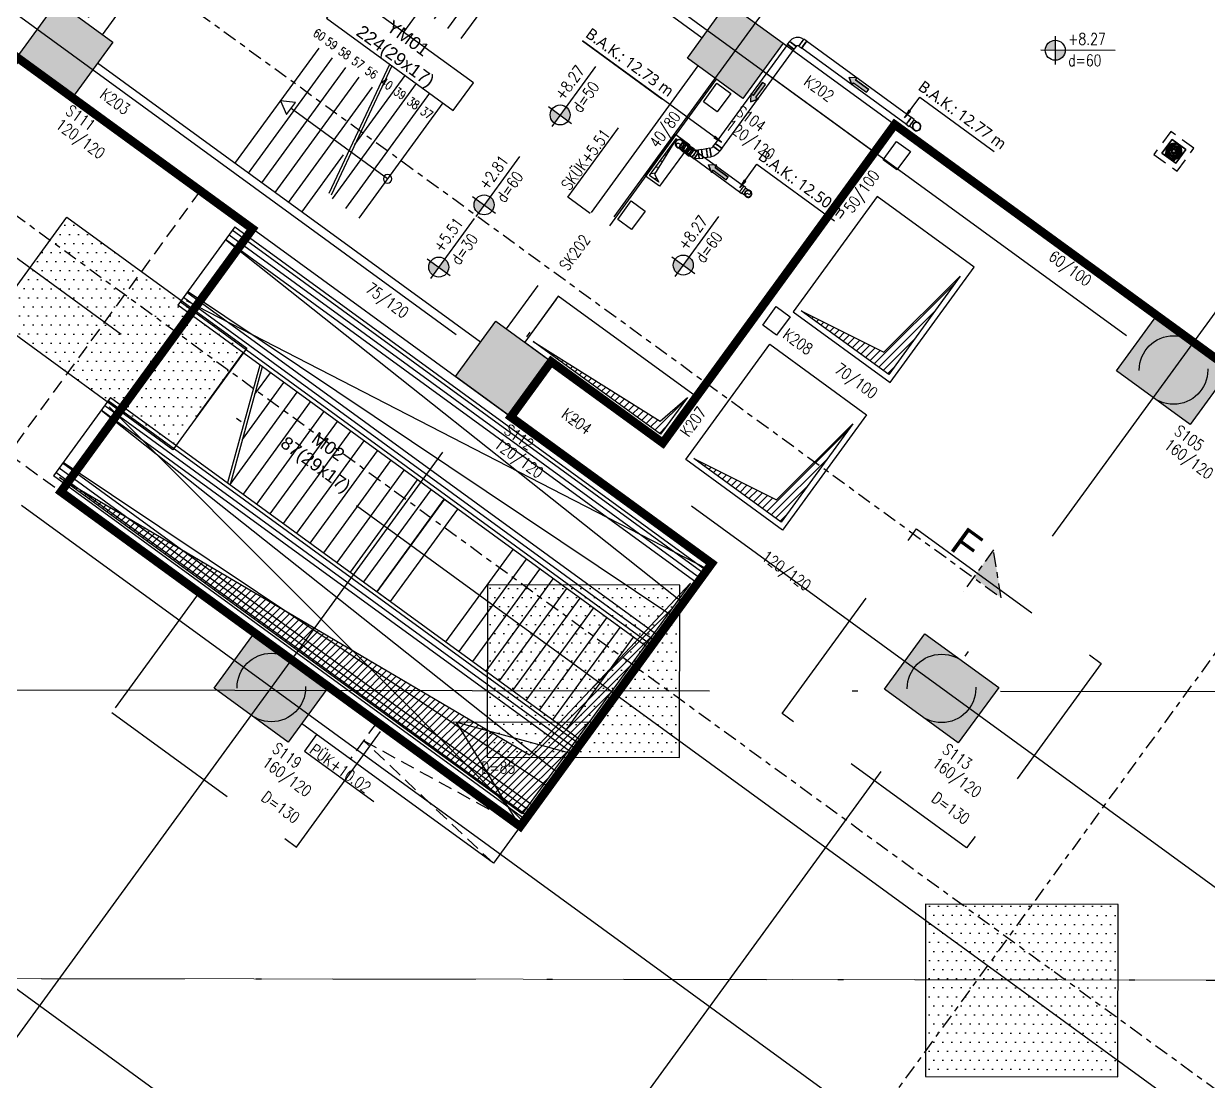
# Model space of a CAD drawing. Header units: millimetres. Extents: x 400382 to 401422, y 4543975 to 4544126.
# Drawn here: x 400757.86 to 400778.61, y 4544078.68 to 4544097.21 of the extents above; entities that cross this region are included whole.
import ezdxf
from ezdxf.enums import TextEntityAlignment as Align

# ---------------------------------------------------------------- set-up
doc = ezdxf.new("R2010")
doc.units = ezdxf.units.MM
for name, pattern in [('ACAD_ISO07W100', [3, 0, -3]), ('AKS', [3, 2.5, -0.25, 0, -0.25]), ('CENTER', [2, 1.25, -0.25, 0.25, -0.25]), ('CIZGI', [0.4, 0.25, -0.15]), ('CONTINU', [0]), ('DASHDOT2', [0.5, 0.25, -0.125, 0, -0.125]), ('HIDDEN', [0.375, 0.25, -0.125]), ('HIDDEN2', [4.7625, 3.175, -1.5875])]:
    doc.linetypes.add(name, pattern=pattern)
doc.layers.add('A-DETL', color=90, linetype='Continuous', lineweight=15)
for name, color, linetype in [('aks prota', 2, 'AKS'), ('boşluk prota', 2, 'Continuous'), ('boşluk taraması prota', 252, 'Continuous'), ('kesit prota', 1, 'Continuous'), ('kesit tarama prota', 252, 'Continuous'), ('kiriş boyutu prota', 6, 'Continuous'), ('kiriş prota', 6, 'Continuous'), ('kolon prota', 1, 'Continuous'), ('kolon tarama prota', 252, 'Continuous'), ('lkolon prota', 4, 'Continuous'), ('merdiven prota', 2, 'Continuous'), ('metraj prota', 2, 'Continuous'), ('not prota', 2, 'Continuous'), ('perde prota', 1, 'Continuous'), ('PRT-AL-TUNEL_EKSENI', 14, 'DASHDOT2'), ('PRT-MI-a_fit_drainage', 10, 'Continuous'), ('PRT-MI-ad_dim', 8, 'Continuous'), ('prt-s-taxis', 7, 'Continuous'), ('skesit prota', 7, 'Continuous'), ('st-s_level (kot)', 6, 'Continuous'), ('st-s_levelmark (kot işareti)', 4, 'Continuous'), ('st_s_not çizgisi', 4, 'CIZGI'), ('st_s_ölçü', 4, 'Continuous'), ('temel prota', 6, 'Continuous'), ('tkesit prota', 7, 'Continuous'), ('tkolon prota', 6, 'Continuous'), ('tnot prota', 4, 'Continuous')]:
    doc.layers.add(name, color=color, linetype=linetype)
doc.styles.add('Arial', font='Arial.ttf')
doc.styles.add('OLCU', font='romanstw.shx')
doc.styles.add('PRT-MI-a_Arial', font='Arial.ttf', dxfattribs={"height": 30})
doc.styles.add('Segoe UI Light_1', font='', dxfattribs={"height": 200})
doc.styles.add('TKIRIS', font='romanstw.shx')
doc.styles.add('tkolon', font='romanstw.shx')
doc.styles.add('TNOT', font='romanstw.shx', dxfattribs={"width": 0.8, "height": 250})
doc.styles.get('Segoe UI Light_1').set_extended_font_data('Segoe UI Light')
pattern_1 = [(359.928447, (399688.92041, 4543650.35421), (0.07957319, 0.15865075), [0, -0.15875])]

# ---------------------------------------------------------------- blocks, each defined once
blk = doc.blocks.new('A$C48E027B0')
at = {"color": 253}
blk.add_line((-2321.8, 33.7), (-2321.8, -136.3), dxfattribs=at)
blk.add_lwpolyline([(-1299.4, 33.7), (-1299.4, -136.3)], dxfattribs=at)
at = {"layer": 'st_s_ölçü', "color": 252, "ltscale": 0.1}
for points in [[(-2321.8, 33.7), (-1299.4, 33.7)], [(-1299.4, 26.2), (-2321.8, 26.2)], [(-2321.8, 16.4), (-1299.4, 16.4)], [(-1299.4, 6.2), (-2321.8, 6.2)], [(-2321.8, 6.2), (-1299.4, -36.3)], [(-1299.4, -66.3), (-2321.8, -107)], [(-1299.4, -108.8), (-2321.8, -108.8)], [(-2321.8, -119.1), (-1299.4, -119.1)], [(-1299.4, -128.8), (-2321.8, -128.8)], [(-1299.4, -136.3), (-2321.8, -136.3)]]:
    blk.add_lwpolyline(points, dxfattribs=at)
blk = doc.blocks.new('Stair_Anotation')
at = {"color": 0, "style": 'PRT-MI-a_Arial'}
blk.add_attdef('M.ADI', text='', height=0.2, dxfattribs=at).set_placement((0, 0), align=Align.BOTTOM_CENTER)
blk.add_attdef('BAS.SAYI-(EN-RIHT)', text='', height=0.2, dxfattribs=at).set_placement((0, -0.08), align=Align.TOP_CENTER)
blk = doc.blocks.new('PLAN_KOT')
at = {"layer": 'st-s_levelmark (kot işareti)'}
h = blk.add_hatch(color=256, dxfattribs=at)
h.paths.add_polyline_path([(0, 17.5, 0.414214), (-17.5, 0), (0, 0)])
h.paths.add_polyline_path([(17.5, 0), (0, 0), (0, -17.5, 0.414214)])
for p, q in [((0, 25), (0, -25)), ((105, 0), (-25, 0))]:
    blk.add_line(p, q, dxfattribs=at)
blk.add_circle((0, 0), 17.5, dxfattribs=at)
at = {"layer": 'st-s_level (kot)', "color": 6, "style": 'OLCU', "width": 0.8}
for tag, p in [('KOT', (22.7, 9.8)), ('DÖŞEME_KALINLIĞI', (22.7, -27.6))]:
    blk.add_attdef(tag, p, '', height=20, dxfattribs=at)
blk = doc.blocks.new('*U40')
at = {"layer": 'metraj prota', "color": 4}
blk.add_lwpolyline([(-232, 0), (-209.5, 13), (-209.5, -13)], close=True, dxfattribs=at)
blk.add_lwpolyline([(0, 0), (-209.5, 0)], dxfattribs=at)
blk.add_circle((0, 0), 7.5, dxfattribs=at)
blk = doc.blocks.new('YER SUZGECI_20x20')
at = {"color": 2}
blk.add_lwpolyline([(-20, 0), (0, 0), (0, 20), (-20, 20)], close=True, dxfattribs=at)
for points in [[(0, 20), (-20, 0)], [(-20, 20), (0, 0)]]:
    blk.add_lwpolyline(points, dxfattribs=at)
blk.add_circle((-10, 10), 7, dxfattribs=at)
blk = doc.blocks.new('+8.27 mekanik')
at = {"layer": 'kolon tarama prota'}
for points in [[(35123, 169643), (35143, 169793), (35103, 169793)], [(33922, 169643), (34039, 169721), (34039, 169673), (34322, 169673), (34322, 169613), (34039, 169613), (34039, 169565)], [(32779, 168277), (32701, 168394), (32749, 168394), (32749, 168677), (32809, 168677), (32809, 168394), (32857, 168394)], [(32779, 167409), (32629, 167429), (32629, 167390)], [(33512, 166953), (33532, 167103), (33492, 167103)], [(32835, 166953), (32952, 167031), (32952, 166983), (33235, 166983), (33235, 166923), (32952, 166923), (32952, 166875)]]:
    blk.add_hatch(color=256, dxfattribs=at).paths.add_polyline_path(points, flags=0)
for p, q in [((39432, 172095), (39132, 172095)), ((39132, 172095), (39132, 171795)), ((39132, 171795), (39132, 172095)), ((39132, 172095), (39432, 172095)), ((39132, 172095), (39132, 172095)), ((39277, 172085), (39277, 172065)), ((39277, 172065), (39277, 172085)), ((39277, 172085), (39277, 172085)), ((39277, 172065), (39277, 172065)), ((39277, 172040), (39277, 172020)), ((39277, 172020), (39277, 172040)), ((39277, 172040), (39277, 172040)), ((39287, 172065), (39287, 172085)), ((39287, 172085), (39287, 172065)), ((39287, 172085), (39287, 172085)), ((39287, 172065), (39287, 172065)), ((39287, 172020), (39287, 172040)), ((39287, 172040), (39287, 172020)), ((39287, 172040), (39287, 172040)), ((39432, 171795), (39432, 172095)), ((39432, 172095), (39432, 171795)), ((39432, 172095), (39432, 172095)), ((39162, 171950), (39142, 171950)), ((39142, 171950), (39162, 171950)), ((39142, 171950), (39142, 171950)), ((39142, 171940), (39162, 171940)), ((39162, 171940), (39142, 171940)), ((39142, 171940), (39142, 171940)), ((39162, 171950), (39162, 171950)), ((39162, 171940), (39162, 171940)), ((39208, 171950), (39188, 171950)), ((39188, 171950), (39208, 171950)), ((39188, 171950), (39188, 171950)), ((39188, 171940), (39208, 171940)), ((39208, 171940), (39188, 171940)), ((39188, 171940), (39188, 171940)), ((39208, 171950), (39208, 171950)), ((39208, 171940), (39208, 171940)), ((39253, 171950), (39233, 171950)), ((39233, 171950), (39253, 171950)), ((39233, 171950), (39233, 171950)), ((39233, 171940), (39253, 171940)), ((39253, 171940), (39233, 171940)), ((39233, 171940), (39233, 171940)), ((39253, 171950), (39253, 171950)), ((39253, 171940), (39253, 171940)), ((39277, 172020), (39277, 172020)), ((39277, 171995), (39277, 171975)), ((39277, 171975), (39277, 171995)), ((39277, 171995), (39277, 171995)), ((39277, 171975), (39277, 171975)), ((39277, 171915), (39277, 171895)), ((39277, 171895), (39277, 171915)), ((39277, 171915), (39277, 171915)), ((39277, 171895), (39277, 171895)), ((39277, 171870), (39277, 171850)), ((39277, 171850), (39277, 171870)), ((39277, 171870), (39277, 171870)), ((39277, 171850), (39277, 171850)), ((39287, 172020), (39287, 172020)), ((39287, 171975), (39287, 171995)), ((39287, 171995), (39287, 171975)), ((39287, 171995), (39287, 171995)), ((39287, 171975), (39287, 171975)), ((39287, 171895), (39287, 171915)), ((39287, 171915), (39287, 171895)), ((39287, 171915), (39287, 171915)), ((39287, 171895), (39287, 171895)), ((39287, 171850), (39287, 171870)), ((39287, 171870), (39287, 171850)), ((39287, 171870), (39287, 171870)), ((39287, 171850), (39287, 171850)), ((39332, 171950), (39312, 171950)), ((39312, 171950), (39332, 171950)), ((39312, 171950), (39312, 171950)), ((39312, 171940), (39332, 171940)), ((39332, 171940), (39312, 171940)), ((39312, 171940), (39312, 171940)), ((39332, 171950), (39332, 171950)), ((39332, 171940), (39332, 171940)), ((39377, 171950), (39357, 171950)), ((39357, 171950), (39377, 171950)), ((39357, 171950), (39357, 171950)), ((39357, 171940), (39377, 171940)), ((39377, 171940), (39357, 171940)), ((39357, 171940), (39357, 171940)), ((39377, 171950), (39377, 171950)), ((39377, 171940), (39377, 171940)), ((39422, 171950), (39402, 171950)), ((39402, 171950), (39422, 171950)), ((39402, 171950), (39402, 171950)), ((39402, 171940), (39422, 171940)), ((39422, 171940), (39402, 171940)), ((39402, 171940), (39402, 171940)), ((39422, 171950), (39422, 171950)), ((39422, 171940), (39422, 171940)), ((39132, 171795), (39432, 171795)), ((39432, 171795), (39132, 171795)), ((39132, 171795), (39132, 171795)), ((39277, 171825), (39277, 171805)), ((39277, 171805), (39277, 171825)), ((39277, 171825), (39277, 171825)), ((39277, 171805), (39277, 171805)), ((39287, 171805), (39287, 171825)), ((39287, 171825), (39287, 171805)), ((39287, 171825), (39287, 171825)), ((39287, 171805), (39287, 171805)), ((39432, 171795), (39432, 171795)), ((35123, 170092), (36740, 170092)), ((35123, 169643), (35123, 170092)), ((35143, 169793), (35103, 169793)), ((35103, 169793), (35123, 169643)), ((35123, 169643), (35143, 169793)), ((32947, 169718), (32885, 169718)), ((32885, 169567), (32947, 169567)), ((35214, 169715), (32947, 169715)), ((32947, 169571), (35214, 169571)), ((34039, 169721), (33922, 169643)), ((34039, 169721), (33922, 169643)), ((33922, 169643), (34039, 169565)), ((34039, 169565), (33922, 169643)), ((34039, 169673), (34039, 169721)), ((34039, 169673), (34039, 169721)), ((34322, 169673), (34039, 169673)), ((34039, 169673), (34322, 169673)), ((34039, 169565), (34039, 169613)), ((34039, 169613), (34322, 169613)), ((34039, 169613), (34322, 169613)), ((34039, 169613), (34039, 169565)), ((34322, 169613), (34322, 169673)), ((34322, 169613), (34322, 169673)), ((35277, 169718), (35214, 169718)), ((35214, 169567), (35277, 169567)), ((35383, 169718), (35383, 169718)), ((35383, 169567), (35383, 169567)), ((32703, 169536), (32703, 169474)), ((32707, 169474), (32707, 167325)), ((32851, 167325), (32851, 169474)), ((32854, 169474), (32854, 169536)), ((32809, 168677), (32749, 168677)), ((32749, 168677), (32749, 168394)), ((32809, 168677), (32749, 168677)), ((32749, 168394), (32749, 168677)), ((32809, 168394), (32809, 168677)), ((32809, 168394), (32809, 168677)), ((32749, 168394), (32701, 168394)), ((32701, 168394), (32779, 168277)), ((32749, 168394), (32701, 168394)), ((32701, 168394), (32779, 168277)), ((32779, 168277), (32857, 168394)), ((32857, 168394), (32779, 168277)), ((32857, 168394), (32809, 168394)), ((32809, 168394), (32857, 168394)), ((29770, 167409), (31489, 167409)), ((32779, 167409), (29770, 167409)), ((32779, 167409), (32629, 167429)), ((32629, 167429), (32629, 167390)), ((32629, 167390), (32779, 167409)), ((32703, 167325), (32703, 167263)), ((32854, 167263), (32854, 167325)), ((33512, 167460), (35195, 167460)), ((33512, 166953), (33512, 167460)), ((32573, 167098), (32529, 167053)), ((32637, 167156), (32576, 167095)), ((32679, 167203), (32634, 167159)), ((32741, 167052), (32785, 167096)), ((33532, 167103), (33492, 167103)), ((33492, 167103), (33512, 166953)), ((33512, 166953), (33532, 167103)), ((32230, 166996), (32230, 166910)), ((32325, 167010), (32243, 167010)), ((32243, 166896), (32325, 166896)), ((32371, 167029), (32309, 167029)), ((32309, 166878), (32371, 166878)), ((32357, 167017), (32325, 167017)), ((32325, 166890), (32357, 166890)), ((32400, 167012), (32357, 167012)), ((32357, 166894), (32400, 166894)), ((32407, 167025), (32371, 167025)), ((32371, 166881), (32407, 166881)), ((32431, 167017), (32400, 167017)), ((32400, 166890), (32431, 166890)), ((32470, 167029), (32407, 167029)), ((32407, 166878), (32470, 166878)), ((32565, 167017), (32520, 167017)), ((32520, 166890), (32565, 166890)), ((33550, 167012), (32565, 167012)), ((32565, 166894), (33550, 166894)), ((32636, 166947), (32680, 166991)), ((32678, 166993), (32739, 167054)), ((32952, 167031), (32835, 166953)), ((32952, 167031), (32835, 166953)), ((32835, 166953), (32952, 166875)), ((32952, 166875), (32835, 166953)), ((32952, 166983), (32952, 167031)), ((32952, 166983), (32952, 167031)), ((33235, 166983), (32952, 166983)), ((32952, 166983), (33235, 166983)), ((32952, 166875), (32952, 166923)), ((32952, 166923), (33235, 166923)), ((32952, 166923), (33235, 166923)), ((32952, 166923), (32952, 166875)), ((33235, 166923), (33235, 166983)), ((33235, 166923), (33235, 166983)), ((33594, 167017), (33550, 167017)), ((33550, 166890), (33594, 166890))]:
    blk.add_line(p, q, dxfattribs=at)
at = {"layer": 'kolon tarama prota', "flags": 128}
for points in [[(32761, 169661), (32735, 169629), (32718, 169592), (32710, 169552), (32709, 169536)], [(32885, 169712), (32844, 169707), (32806, 169693), (32772, 169671), (32761, 169661)], [(32848, 169536), (32853, 169554), (32859, 169562)], [(32859, 169562), (32875, 169572), (32885, 169573)], [(35277, 169712), (35308, 169712), (35337, 169712), (35360, 169712), (35375, 169712), (35382, 169712), (35383, 169712)], [(35383, 169573), (35378, 169573), (35364, 169573), (35343, 169573), (35315, 169573), (35284, 169573), (35277, 169573)], [(32702, 167228), (32687, 167203), (32683, 167199)], [(32709, 167263), (32704, 167234), (32702, 167228)], [(32781, 167100), (32811, 167137), (32831, 167175)], [(32831, 167175), (32844, 167220), (32848, 167263)], [(32309, 167023), (32278, 167023), (32249, 167023), (32226, 167023), (32210, 167023), (32203, 167023), (32203, 167023)], [(32203, 166884), (32208, 166884), (32221, 166884), (32243, 166884), (32270, 166884), (32301, 166884), (32309, 166884)], [(32520, 167010), (32486, 167010), (32455, 167010), (32431, 167010)], [(32431, 166896), (32458, 166896), (32490, 166896), (32520, 166896)], [(32505, 167030), (32476, 167023), (32470, 167023)], [(32470, 166884), (32516, 166888), (32559, 166902)], [(32533, 167049), (32510, 167032), (32505, 167030)], [(32559, 166902), (32600, 166924), (32632, 166951)], [(33594, 167010), (33624, 167010), (33652, 167010), (33673, 167010), (33688, 167010), (33693, 167010), (33693, 167010)], [(33693, 166896), (33688, 166896), (33674, 166896), (33653, 166896), (33626, 166896), (33596, 166896), (33594, 166896)], [(33636, 166953), (33640, 166976), (33654, 166995), (33673, 167007), (33693, 167010)], [(33693, 166896), (33670, 166901), (33651, 166914), (33639, 166934), (33636, 166953)], [(33693, 167010), (33715, 167006), (33734, 166992), (33746, 166973), (33750, 166953)], [(33750, 166953), (33745, 166931), (33732, 166912), (33712, 166900), (33693, 166896)]]:
    blk.add_lwpolyline(points, dxfattribs=at)
at = {"layer": 'kolon tarama prota'}
for centre, radius, start, end in [((39282, 171945), 140, 92.0467, 177.9533), ((39282, 171945), 140, 92.0467, 177.9533), ((39282, 171945), 120, 92.388, 177.612), ((39282, 171945), 120, 92.388, 177.612), ((39282, 171945), 100, 90, 270), ((39282, 171945), 100, 90, 270), ((39282, 171945), 95, 93.017, 176.983), ((39282, 171945), 95, 93.017, 176.983), ((39282, 171945), 100, 270, 90), ((39282, 171945), 100, 270, 90), ((39282, 171945), 140, 2.0467, 87.9533), ((39282, 171945), 140, 2.0467, 87.9533), ((39282, 171945), 120, 2.388, 87.612), ((39282, 171945), 120, 2.388, 87.612), ((39282, 171945), 95, 3.017, 86.983), ((39282, 171945), 95, 3.017, 86.983), ((39282, 171945), 140, 182.0467, 267.9533), ((39282, 171945), 140, 182.0467, 267.9533), ((39282, 171945), 120, 182.388, 267.612), ((39282, 171945), 120, 182.388, 267.612), ((39282, 171945), 95, 183.017, 266.983), ((39282, 171945), 95, 183.017, 266.983), ((39282, 171945), 90, 90, 270), ((39282, 171945), 90, 90, 270), ((39282, 171945), 75, 93.8226, 176.1774), ((39282, 171945), 75, 93.8226, 176.1774), ((39282, 171945), 75, 183.8226, 266.1774), ((39282, 171945), 75, 183.8226, 266.1774), ((39282, 171945), 50, 90, 270), ((39282, 171945), 50, 90, 270), ((39282, 171945), 50, 95.7392, 174.2608), ((39282, 171945), 50, 95.7392, 174.2608), ((39282, 171945), 50, 185.7392, 264.2608), ((39282, 171945), 50, 185.7392, 264.2608), ((39282, 171945), 30, 99.5941, 170.4059), ((39282, 171945), 30, 99.5941, 170.4059), ((39282, 171945), 30, 189.5941, 260.4059), ((39282, 171945), 30, 189.5941, 260.4059), ((39282, 171945), 90, 270, 90), ((39282, 171945), 90, 270, 90), ((39282, 171945), 50, 270, 90), ((39282, 171945), 50, 270, 90), ((39282, 171945), 75, 3.8226, 86.1774), ((39282, 171945), 75, 3.8226, 86.1774), ((39282, 171945), 50, 5.7392, 84.2608), ((39282, 171945), 50, 5.7392, 84.2608), ((39282, 171945), 30, 9.5941, 80.4059), ((39282, 171945), 30, 9.5941, 80.4059), ((39282, 171945), 50, 275.7392, 354.2608), ((39282, 171945), 30, 279.5941, 350.4059), ((39282, 171945), 95, 273.017, 356.983), ((39282, 171945), 75, 273.8226, 356.1774), ((39282, 171945), 140, 272.0467, 357.9533), ((39282, 171945), 120, 272.388, 357.612), ((39282, 171945), 30, 279.5941, 350.4059), ((39282, 171945), 50, 275.7392, 354.2608), ((39282, 171945), 75, 273.8226, 356.1774), ((39282, 171945), 95, 273.017, 356.983), ((39282, 171945), 120, 272.388, 357.612), ((39282, 171945), 140, 272.0467, 357.9533), ((35383, 169643), 75.5, 359.9989, 179.9989), ((35383, 169643), 75.5, 359.9989, 179.9989), ((35383, 169643), 75.5, 179.9989, 359.9989), ((35383, 169643), 75.5, 179.9989, 359.9989), ((35383, 169643), 72, 0, 180), ((35383, 169643), 72, 180, 0), ((35383, 169643), 69.6, 359.9989, 179.9989), ((35383, 169643), 69.6, 179.9989, 359.9989), ((32203, 166953), 75.5, 0, 180), ((32203, 166953), 75.5, 0, 180), ((32203, 166953), 75.5, 0, 180), ((32203, 166953), 75.5, 0, 180), ((32203, 166953), 75.5, 0.0033, 180.0033), ((32203, 166953), 75.5, 0.0033, 180.0033), ((32203, 166953), 75.5, 180, 0), ((32203, 166953), 75.5, 180, 0), ((32203, 166953), 75.5, 180, 0), ((32203, 166953), 75.5, 180, 0), ((32203, 166953), 75.5, 180.0033, 0.0033), ((32203, 166953), 75.5, 180.0033, 0.0033), ((32203, 166953), 72, 0, 180), ((32203, 166953), 72, 0, 180), ((32203, 166953), 72, 180, 0), ((32203, 166953), 72, 180, 0), ((32203, 166953), 69.6, 0, 180), ((32203, 166953), 69.6, 0, 180), ((32203, 166953), 69.6, 0.0033, 180.0033), ((32203, 166953), 69.6, 180, 0), ((32203, 166953), 69.6, 180, 0), ((32203, 166953), 69.6, 180.0033, 0.0033), ((32203, 166917), 36, 90, 270), ((32203, 166917), 36, 90, 270), ((32203, 166989), 36, 270, 90), ((32203, 166989), 36, 270, 90), ((33693, 166953), 63.8, 0, 180), ((33693, 166953), 63.8, 0, 180), ((33693, 166953), 63.8, 180, 0), ((33693, 166953), 63.8, 180, 0), ((33693, 166953), 59, 0, 180), ((33693, 166953), 59, 180, 0), ((33693, 166953), 57.2, 0, 180), ((33693, 166953), 57.1, 180, 0), ((33693, 166924), 29.5, 90, 270), ((33693, 166983), 29.5, 270, 90)]:
    blk.add_arc(centre, radius, start, end, dxfattribs=at)
for centre, major_axis, ratio, start_param, end_param in [((32885, 169643), (0, 75.5), 0.01, 0.010005, 3.151598), ((32885, 169643), (0, 69.6), 0.01, 0.010005, 3.151598), ((32885, 169643), (0, 75.5), 0.01, 3.151598, 6.29319), ((32885, 169643), (0, 69.6), 0.01, 3.151598, 6.29319), ((32947, 169643), (0, 75.5), 0.01, 0.010005, 3.151598), ((32947, 169643), (0, 75.5), 0.01, 3.151598, 6.29319), ((32947, 169643), (0, 72), 0.01, 4.712389, 6.283185), ((32947, 169643), (0, 72), 0.01, 0, 1.570796), ((32947, 169643), (0, 72), 0.01, 3.141593, 4.712389), ((32947, 169643), (0, 72), 0.01, 1.570796, 3.141593), ((35214, 169643), (0, 75.5), 0.01, 4.712389, 7.853982), ((35214, 169643), (0, 72), 0.01, 0, 1.570796), ((35214, 169643), (0, 72), 0.01, 1.570796, 3.141593), ((35214, 169643), (0, 75.5), 0.01, 1.570796, 4.712389), ((35214, 169643), (0, 72), 0.01, 4.712389, 6.283185), ((35214, 169643), (0, 72), 0.01, 3.141593, 4.712389), ((35277, 169643), (0, 75.5), 0.01, 4.712389, 7.853982), ((35277, 169643), (0, 69.6), 0.01, 4.712389, 7.853982), ((35277, 169643), (0, 69.6), 0.01, 1.570796, 4.712389), ((35277, 169643), (0, 75.5), 0.01, 1.570796, 4.712389), ((32779, 169536), (75.5, 0), 0.010005, 6.273186, 9.414779), ((32779, 169536), (-75.5, 0), 0.010005, 6.273186, 9.414779), ((32779, 169474), (75.5, 0), 0.010005, 6.273186, 9.414779), ((32779, 169474), (75.5, 0), 0.010005, 3.131593, 6.273186), ((32779, 169474), (-72, 0), 0.010005, 4.712389, 6.283185), ((32779, 169474), (-72, 0), 0.010005, 0, 1.570796), ((32779, 169536), (69.6, 0), 0.010005, 6.273186, 9.414779), ((32779, 169536), (-69.6, 0), 0.010005, 6.273186, 9.414779), ((32779, 169474), (72, 0), 0.010005, 0, 1.570796), ((32779, 169474), (72, 0), 0.010005, 4.712389, 6.283185), ((32779, 167325), (75.5, 0), 0.010004, 6.279049, 9.420641), ((32779, 167325), (75.5, 0), 0.010004, 3.137456, 6.279049), ((32779, 167325), (72, 0), 0.010005, 1.570796, 3.141593), ((32779, 167325), (72, 0), 0.010005, 3.141593, 4.712389), ((32779, 167325), (-72, 0), 0.010005, 3.141593, 4.712389), ((32779, 167325), (-72, 0), 0.010005, 1.570796, 3.141593), ((32627, 167044), (-53.4, 53.4), 0.01, 3.137551, 6.279143), ((32627, 167044), (-53.4, 53.4), 0.01, 6.279143, 9.420736), ((32627, 167044), (-50.9, 50.9), 0.009922, 4.712389, 6.283185), ((32627, 167044), (-50.9, 50.9), 0.009922, 0, 1.570796), ((32688, 167105), (-53.4, 53.4), 0.01, 0.004149, 3.145741), ((32688, 167105), (-53.4, 53.4), 0.01, 3.145741, 6.287334), ((32688, 167105), (-50.9, 50.9), 0.009922, 0, 1.570796), ((32688, 167105), (-50.9, 50.9), 0.009922, 4.712389, 6.283185), ((32732, 167150), (-53.4, 53.4), 0.01, 0.004149, 3.145741), ((32732, 167150), (-53.4, 53.4), 0.01, 3.145741, 6.287334), ((32732, 167150), (-49.2, 49.2), 0.01, 0.004149, 3.145741), ((32732, 167150), (-49.2, 49.2), 0.01, 3.145741, 6.287334), ((32688, 167105), (-50.9, 50.9), 0.009922, 1.570796, 3.141593), ((32688, 167105), (-50.9, 50.9), 0.009922, 3.141593, 4.712389), ((32779, 167263), (75.5, 0), 0.010004, 3.137456, 6.279049), ((32779, 167263), (75.5, 0), 0.010004, 6.279049, 9.420641), ((32779, 167263), (69.6, 0), 0.010004, 3.137455, 6.279047), ((32779, 167263), (69.6, 0), 0.010004, 6.279047, 9.42064), ((32203, 166953), (0, 57.1), 0.707107, 4.712389, 5.560624), ((32203, 166953), (0, 57.2), 0.707107, 3.864154, 4.712389), ((32325, 166953), (0, 63.8), 0.707107, 4.712389, 7.853982), ((32325, 166953), (0, 63.8), 0.707107, 1.570796, 4.712389), ((32325, 166953), (0, 57.1), 0.707107, 4.712389, 7.853982), ((32325, 166953), (0, 57.2), 0.707107, 1.570796, 4.712389), ((32309, 166953), (0, 75.5), 0.009929, 4.712389, 7.853982), ((32309, 166953), (0, 69.6), 0.009929, 4.712389, 7.853982), ((32309, 166953), (0, 69.6), 0.009929, 1.570796, 4.712389), ((32309, 166953), (0, 75.5), 0.009929, 1.570796, 4.712389), ((32357, 166953), (0, 63.8), 0.707107, 4.712389, 7.853982), ((32357, 166953), (0, 63.8), 0.707107, 1.570796, 4.712389), ((32357, 166953), (0, 59), 0.718164, 0, 1.570796), ((32357, 166953), (0, 59), 0.718164, 1.570796, 3.141593), ((32400, 166953), (0, 63.8), 0.718164, 4.71225, 7.853843), ((32400, 166953), (0, 63.8), 0.718164, 1.570657, 4.71225), ((32357, 166953), (0, 59), 0.718164, 4.712389, 6.283185), ((32357, 166953), (0, 59), 0.718164, 3.141593, 4.712389), ((32400, 166953), (0, 59), 0.718164, 0, 1.570796), ((32400, 166953), (0, 59), 0.718164, 1.570796, 3.141593), ((32371, 166953), (0, 75.5), 0.009929, 4.712389, 7.853982), ((32371, 166953), (0, 72), 0.009929, 0, 1.570796), ((32371, 166953), (0, 72), 0.009929, 4.712389, 6.283185), ((32371, 166953), (0, 72), 0.009929, 1.570796, 3.141593), ((32371, 166953), (0, 72), 0.009929, 3.141593, 4.712389), ((32371, 166953), (0, 75.5), 0.009929, 1.570796, 4.712389), ((32431, 166953), (0, 63.8), 0.718164, 4.71225, 7.853843), ((32431, 166953), (0, 63.8), 0.718164, 1.570657, 4.71225), ((32431, 166953), (0, 57.1), 0.718164, 4.71225, 7.853843), ((32431, 166953), (0, 57.1), 0.718164, 1.570657, 4.71225), ((32400, 166953), (0, 59), 0.718164, 4.712389, 6.283185), ((32400, 166953), (0, 59), 0.718164, 3.141593, 4.712389), ((32407, 166953), (0, 75.5), 0.009929, 0.004212, 3.145805), ((32407, 166953), (0, 72), 0.009929, 0, 1.570796), ((32407, 166953), (0, 72), 0.009929, 1.570796, 3.141593), ((32407, 166953), (0, 75.5), 0.009929, 3.145805, 6.287397), ((32407, 166953), (0, 72), 0.009929, 4.712389, 6.283185), ((32407, 166953), (0, 72), 0.009929, 3.141593, 4.712389), ((32470, 166953), (0, 75.5), 0.009929, 0.004212, 3.145805), ((32470, 166953), (0, 69.6), 0.009929, 0.004212, 3.145805), ((32470, 166953), (0, 75.5), 0.009929, 3.145805, 6.287397), ((32470, 166953), (0, 69.6), 0.009929, 3.145805, 6.287397), ((32520, 166953), (0, 63.8), 0.01, 4.712292, 7.853885), ((32520, 166953), (0, 57.2), 0.01, 4.712292, 7.853885), ((32520, 166953), (0, 63.8), 0.01, 1.5707, 4.712292), ((32520, 166953), (0, 57.1), 0.01, 1.5707, 4.712292), ((32583, 167000), (-53.4, 53.4), 0.01, 3.137551, 6.279143), ((32583, 167000), (-53.4, 53.4), 0.01, 6.279143, 9.420736), ((32583, 167000), (-49.2, 49.2), 0.01, 6.279143, 9.420736), ((32583, 167000), (-49.2, 49.2), 0.01, 3.137551, 6.279143), ((32565, 166953), (0, 63.8), 0.01, 4.712292, 7.853885), ((32565, 166953), (0, 59), 0.01, 0, 1.570796), ((32565, 166953), (0, 59), 0.01, 1.570796, 3.141593), ((32565, 166953), (0, 63.8), 0.01, 1.5707, 4.712292), ((32565, 166953), (0, 59), 0.01, 4.712389, 6.283185), ((32565, 166953), (0, 59), 0.01, 3.141593, 4.712389), ((32627, 167044), (-50.9, 50.9), 0.009922, 1.570796, 3.141593), ((32627, 167044), (-50.9, 50.9), 0.009922, 3.141593, 4.712389), ((33550, 166953), (0, 63.8), 0.01, 4.712389, 7.853982), ((33550, 166953), (0, 59), 0.01, 0, 1.570796), ((33550, 166953), (0, 59), 0.01, 1.570796, 3.141593), ((33550, 166953), (0, 63.8), 0.01, 1.570796, 4.712389), ((33550, 166953), (0, 59), 0.01, 4.712389, 6.283185), ((33550, 166953), (0, 59), 0.01, 3.141593, 4.712389), ((33594, 166953), (0, 63.8), 0.01, 4.712389, 7.853982), ((33594, 166953), (0, 57.2), 0.01, 4.712389, 7.853982), ((33594, 166953), (0, 57.1), 0.01, 1.570796, 4.712389), ((33594, 166953), (0, 63.8), 0.01, 1.570796, 4.712389)]:
    blk.add_ellipse(centre, major_axis=major_axis, ratio=ratio, start_param=start_param, end_param=end_param, dxfattribs=at)
at = {"layer": 'kolon tarama prota', "style": 'Segoe UI Light_1'}
for s, p in [('B.A.K.: 12.77 m', (35003, 170178)), ('B.A.K.: 12.73 m', (29750, 167495)), ('B.A.K.: 12.50 m', (33454, 167546))]:
    blk.add_text(s, height=200, dxfattribs=at).set_placement(p)

msp = doc.modelspace()

# ---------------------------------------------------------------- hatches: boundary and pattern name
at = {"layer": 'boşluk taraması prota', "ltscale": 2}
h = msp.add_hatch(dxfattribs=at)
h.set_pattern_fill('ANSI31', color=256, scale=0.03, angle=-0.0716, style=0)
h.set_pattern_definition([(8.92845, (400762.77254, 4544140.77818), (-0.01478288, 0.09409585), [])])
h.paths.add_polyline_path([(400769.291, 4544095.196), (400768.908, 4544094.574), (400768.982, 4544094.431), (400768.82, 4544094.549)])
h = msp.add_hatch(dxfattribs=at)
h.set_pattern_fill('ANSI31', color=256, scale=0.03, angle=-0.0716, style=0)
h.set_pattern_definition([(44.928447, (400102.61382, 4543643.5511), (-0.067267757, 0.06743598), [])])
h.paths.add_polyline_path([(400772.925, 4544091.453), (400774.422, 4544093.005), (400773.012, 4544091.062), (400771.477, 4544092.181)])
h = msp.add_hatch(dxfattribs=at)
h.set_pattern_fill('ANSI31', color=256, scale=0.03, angle=-0.0716, style=0)
h.set_pattern_definition([(44.928447, (400098.615, 4543642.50504), (-0.067267757, 0.06743598), [])])
h.paths.add_polyline_path([(400769.008, 4544090.244), (400769.484, 4544090.663), (400769.013, 4544090.016), (400766.783, 4544091.642)])
h = msp.add_hatch(dxfattribs=at)
h.set_pattern_fill('ANSI31', color=256, scale=0.03, angle=-0.0716, style=0)
h.set_pattern_definition([(44.928447, (400100.72968, 4543640.9646), (-0.067267757, 0.06743598), [])])
h.paths.add_polyline_path([(400771.041, 4544088.866), (400772.538, 4544090.418), (400771.128, 4544088.476), (400769.593, 4544089.594)])
h = msp.add_hatch(dxfattribs=at)
h.set_pattern_fill('ANSI31', color=256, scale=0.03, angle=-0.0716, style=0)
h.set_pattern_definition([(44.928447, (400096.1926, 4543635.85686), (-0.067267757, 0.06743598), [])])
h.paths.add_polyline_path([(400766.718, 4544084.401), (400769.519, 4544087.387), (400766.591, 4544083.368), (400758.48, 4544089.261)])
at = {"layer": 'kesit tarama prota'}
h = msp.add_hatch(color=256, dxfattribs=at)
h.dxf.hatch_style = 1
h.paths.add_polyline_path([(400774.846, 4544087.993), (400774.978, 4544087.154), (400774.493, 4544087.508)])
at = {"layer": 'kolon tarama prota'}
h = msp.add_hatch(color=256, dxfattribs=at)
h.dxf.hatch_style = 1
h.paths.add_polyline_path([(400839.733, 4544059.78), (400751.942, 4544123.732), (400726.8, 4544089.218), (400728.013, 4544088.335), (400741.847, 4544078.259), (400741.837, 4544067.953), (400756.012, 4544067.935), (400769.15, 4544058.368), (400841.796, 4544058.278)])
h.paths.add_polyline_path([(400769.462, 4544060.368), (400756.737, 4544069.634), (400743.537, 4544069.65), (400743.549, 4544079.247), (400729.477, 4544089.496), (400752.499, 4544121.099), (400835.983, 4544060.285)], flags=16)
h.paths.add_polyline_path([(400786.008, 4544068.397), (400786.009, 4544069.647), (400783.909, 4544069.65), (400783.908, 4544068.4), (400782.438, 4544068.402), (400782.448, 4544076.202), (400786.657, 4544076.197), (400786.655, 4544074.947), (400788.755, 4544074.944), (400788.756, 4544076.194), (400798.312, 4544076.182), (400798.311, 4544074.932), (400800.047, 4544074.93), (400800.038, 4544068.38), (400797.747, 4544068.383), (400797.748, 4544069.633), (400795.648, 4544069.635), (400795.647, 4544068.385)], flags=0)
h.paths.add_polyline_path([(400786.308, 4544068.697), (400786.31, 4544069.947), (400783.61, 4544069.95), (400783.608, 4544068.7), (400782.739, 4544068.701), (400782.748, 4544075.901), (400786.357, 4544075.897), (400786.355, 4544074.647), (400789.055, 4544074.644), (400789.057, 4544075.894), (400798.013, 4544075.882), (400798.011, 4544074.632), (400799.746, 4544074.63), (400799.739, 4544068.68), (400798.047, 4544068.682), (400798.049, 4544069.932), (400795.349, 4544069.936), (400795.347, 4544068.686)], flags=0)
h.paths.add_polyline_path([(400764.488, 4544107.664), (400764.245, 4544107.841), (400765.423, 4544109.458), (400765.665, 4544109.281)], flags=0)
h = msp.add_hatch(color=256, dxfattribs=at)
h.dxf.hatch_style = 1
h.paths.add_polyline_path([(400758.447, 4544097.59), (400759.417, 4544096.883), (400758.71, 4544095.913), (400757.74, 4544096.62)])
h = msp.add_hatch(color=256, dxfattribs=at)
h.dxf.hatch_style = 1
h.paths.add_polyline_path([(400770.188, 4544097.574), (400771.158, 4544096.867), (400770.452, 4544095.897), (400769.482, 4544096.604)])
h = msp.add_hatch(dxfattribs=at)
h.set_pattern_fill('DOTS', color=2, scale=0.1, angle=-0.0716)
h.set_pattern_definition(pattern_1)
h.paths.add_polyline_path([(400761.762, 4544091.526), (400758.609, 4544093.822), (400757.314, 4544092.044), (400760.466, 4544089.747)])
h = msp.add_hatch(color=256, dxfattribs=at)
h.dxf.hatch_style = 1
h.paths.add_polyline_path([(400777.705, 4544092.098), (400778.999, 4544091.156), (400778.292, 4544090.186), (400776.999, 4544091.128)])
h = msp.add_hatch(color=256, dxfattribs=at)
h.dxf.hatch_style = 1
h.paths.add_polyline_path([(400766.126, 4544091.996), (400767.095, 4544091.29), (400766.389, 4544090.32), (400765.419, 4544091.026)])
h = msp.add_hatch(dxfattribs=at)
h.set_pattern_fill('DOTS', color=2, scale=0.1, angle=-0.0716)
h.set_pattern_definition(pattern_1)
h.paths.add_polyline_path([(400769.348, 4544087.373), (400765.978, 4544087.378), (400765.974, 4544084.361), (400769.345, 4544084.357)])
h = msp.add_hatch(color=256, dxfattribs=at)
h.dxf.hatch_style = 1
h.paths.add_polyline_path([(400761.901, 4544086.537), (400763.194, 4544085.595), (400762.488, 4544084.625), (400761.195, 4544085.567)])
h = msp.add_hatch(color=256, dxfattribs=at)
h.dxf.hatch_style = 1
h.paths.add_polyline_path([(400773.643, 4544086.521), (400774.936, 4544085.579), (400774.229, 4544084.609), (400772.936, 4544085.551)])
h = msp.add_hatch(dxfattribs=at)
h.set_pattern_fill('DOTS', color=2, scale=0.1, angle=-0.0716)
h.set_pattern_definition(pattern_1)
h.paths.add_polyline_path([(400777.027, 4544081.78), (400773.656, 4544081.784), (400773.653, 4544078.767), (400777.023, 4544078.763)])

# ---------------------------------------------------------------- linework, layer by layer
at = {"layer": 'A-DETL', "color": 1, "lineweight": 5}
msp.add_lwpolyline([(400700.54, 4544080.554), (400856.263, 4544080.36)], dxfattribs=at)
at = {"layer": 'aks prota', "ltscale": 10}
for p, q in [((400825.832, 4544056.298), (400742.72, 4544116.84)), ((400742.799, 4544075.09), (400770.296, 4544112.837)), ((400814.093, 4544056.312), (400738.657, 4544111.263)), ((400808.223, 4544056.32), (400736.626, 4544108.475)), ((400750.478, 4544069.496), (400777.974, 4544107.243)), ((400802.354, 4544056.327), (400734.595, 4544105.686)), ((400758.156, 4544063.903), (400785.652, 4544101.65)), ((400790.615, 4544056.342), (400730.532, 4544100.109)), ((400860.169, 4544085.405), (400696.976, 4544085.609))]:
    msp.add_line(p, q, dxfattribs=at)
at = {"layer": 'boşluk prota', "ltscale": 0.05}
for points in [[(400769.291, 4544095.196), (400768.908, 4544094.574), (400768.982, 4544094.431), (400768.82, 4544094.549)], [(400772.925, 4544091.453), (400774.263, 4544092.786), (400773.012, 4544091.062), (400771.477, 4544092.181)], [(400769.008, 4544090.244), (400769.484, 4544090.663), (400769.013, 4544090.016), (400766.783, 4544091.642)], [(400771.041, 4544088.866), (400772.379, 4544090.199), (400771.128, 4544088.476), (400769.593, 4544089.594)], [(400766.718, 4544084.401), (400769.535, 4544087.41), (400766.591, 4544083.368), (400758.48, 4544089.261)]]:
    msp.add_lwpolyline(points, close=True, dxfattribs=at)
at = {"layer": 'kesit prota', "color": 5}
msp.add_lwpolyline([(400764.04, 4544087.264), (400764.283, 4544087.087), (400765.46, 4544088.704), (400765.218, 4544088.88)], close=True, dxfattribs=at)
at = {"layer": 'kesit prota', "linetype": 'HIDDEN'}
msp.add_lwpolyline([(400764.046, 4544084.975), (400763.575, 4544084.328)], dxfattribs=at)
at = {"layer": 'kiriş prota'}
for p, q in [((400763.035, 4544101.85), (400769.744, 4544096.963)), ((400765.858, 4544091.629), (400759.149, 4544096.516))]:
    msp.add_line(p, q, dxfattribs=at)
for points in [[(400759.235, 4544097.016), (400762.591, 4544101.623)], [(400763.513, 4544097.791), (400763.159, 4544097.306), (400765.382, 4544095.687), (400765.736, 4544096.172), (400763.513, 4544097.791)], [(400771.158, 4544096.867), (400777.705, 4544092.098)], [(400770.805, 4544096.382), (400772.761, 4544094.957), (400769.052, 4544089.865)], [(400760.948, 4544094.283), (400758.71, 4544095.913)], [(400768.819, 4544086.257), (400769.91, 4544087.755), (400761.864, 4544093.616), (400758.508, 4544089.009), (400766.554, 4544083.148), (400768.819, 4544086.257)], [(400769.453, 4544089.573), (400770.925, 4544091.593)], [(400767.095, 4544091.29), (400769.052, 4544089.865)], [(400766.389, 4544090.32), (400769.91, 4544087.755)]]:
    msp.add_lwpolyline(points, dxfattribs=at)
at = {"layer": 'kiriş prota', "linetype": 'HIDDEN2'}
for points in [[(400769.665, 4544096.47), (400766.309, 4544091.863)], [(400769.988, 4544096.235), (400766.632, 4544091.628)]]:
    msp.add_lwpolyline(points, dxfattribs=at)
at = {"layer": 'kiriş prota'}
for points in [[(400769.28, 4544095.266), (400769.523, 4544095.089), (400768.993, 4544094.362), (400768.75, 4544094.538)], [(400771.337, 4544092.159), (400773.034, 4544090.923), (400774.506, 4544092.944), (400772.809, 4544094.18)], [(400766.632, 4544091.628), (400769.052, 4544089.865), (400769.64, 4544090.673), (400767.221, 4544092.436)], [(400770.925, 4544091.593), (400772.622, 4544090.357), (400771.15, 4544088.336), (400769.453, 4544089.573)]]:
    msp.add_lwpolyline(points, close=True, dxfattribs=at)
at = {"layer": 'kiriş prota', "color": 3, "linetype": 'ACAD_ISO07W100', "ltscale": 5}
for points in [[(400769.453, 4544089.573), (400773.162, 4544094.665), (400777.52, 4544091.49)], [(400767.095, 4544091.29), (400773.643, 4544086.521)], [(400766.389, 4544090.32), (400772.936, 4544085.551)]]:
    msp.add_lwpolyline(points, dxfattribs=at)
at = {"layer": 'kiriş prota', "linetype": 'HIDDEN'}
msp.add_lwpolyline([(400761.864, 4544093.616), (400760.948, 4544094.283), (400757.592, 4544089.676), (400758.508, 4544089.009)], dxfattribs=at)
at = {"layer": 'kolon prota', "color": 1}
for points in [[(400758.447, 4544097.59), (400759.417, 4544096.883), (400758.71, 4544095.913), (400757.74, 4544096.62)], [(400770.188, 4544097.574), (400771.158, 4544096.867), (400770.452, 4544095.897), (400769.482, 4544096.604)], [(400777.705, 4544092.098), (400778.999, 4544091.156), (400778.292, 4544090.186), (400776.999, 4544091.128)], [(400766.126, 4544091.996), (400767.095, 4544091.29), (400766.389, 4544090.32), (400765.419, 4544091.026)], [(400761.901, 4544086.537), (400763.194, 4544085.595), (400762.488, 4544084.625), (400761.195, 4544085.567)], [(400773.643, 4544086.521), (400774.936, 4544085.579), (400774.229, 4544084.609), (400772.936, 4544085.551)]]:
    msp.add_lwpolyline(points, close=True, dxfattribs=at)
at = {"layer": 'kolon prota', "color": 5, "linetype": 'HIDDEN', "ltscale": 5}
for centre in [(400777.999, 4544091.142), (400762.195, 4544085.581), (400773.935, 4544085.565)]:
    msp.add_circle(centre, 0.6, dxfattribs=at)
at = {"layer": 'merdiven prota', "linetype": 'HIDDEN', "ltscale": 10}
for p, q in [((400764.516, 4544097.06), (400766.282, 4544099.485)), ((400761.557, 4544094.762), (400763.323, 4544097.186)), ((400761.791, 4544094.591), (400763.558, 4544097.016)), ((400762.026, 4544094.42), (400763.792, 4544096.845)), ((400762.26, 4544094.249), (400764.026, 4544096.674)), ((400762.494, 4544094.079), (400764.261, 4544096.503)), ((400763.658, 4544095.091), (400764.54, 4544096.3)), ((400762.729, 4544093.908), (400763.459, 4544094.91)), ((400760.901, 4544090.342), (400761.702, 4544091.442)), ((400761.904, 4544090.717), (400762.179, 4544091.094)), ((400761.687, 4544089.927), (400762.413, 4544090.924)), ((400761.47, 4544089.136), (400762.648, 4544090.753)), ((400761.704, 4544088.966), (400762.882, 4544090.582)), ((400761.939, 4544088.795), (400763.116, 4544090.411)), ((400762.173, 4544088.624), (400763.351, 4544090.241)), ((400762.408, 4544088.453), (400763.585, 4544090.07)), ((400762.642, 4544088.283), (400763.82, 4544089.899)), ((400762.876, 4544088.112), (400764.054, 4544089.728)), ((400763.111, 4544087.941), (400764.288, 4544089.558)), ((400763.345, 4544087.77), (400764.523, 4544089.387)), ((400763.58, 4544087.6), (400764.757, 4544089.216)), ((400763.814, 4544087.429), (400764.992, 4544089.045)), ((400764.049, 4544087.258), (400765.226, 4544088.875)), ((400764.283, 4544087.087), (400765.46, 4544088.704)), ((400765.253, 4544086.381), (400766.43, 4544087.997)), ((400765.487, 4544086.21), (400766.665, 4544087.827)), ((400765.722, 4544086.039), (400766.899, 4544087.656)), ((400765.956, 4544085.868), (400767.134, 4544087.485)), ((400766.19, 4544085.698), (400767.368, 4544087.314)), ((400766.425, 4544085.527), (400767.602, 4544087.144)), ((400766.659, 4544085.356), (400767.837, 4544086.973)), ((400766.894, 4544085.185), (400768.071, 4544086.802)), ((400767.128, 4544085.015), (400768.306, 4544086.631)), ((400767.362, 4544084.844), (400768.54, 4544086.461))]:
    msp.add_line(p, q, dxfattribs=at)
at = {"layer": 'merdiven prota', "color": 4}
for p, q in [((400769.837, 4544087.654), (400760.709, 4544092.354)), ((400759.355, 4544090.495), (400766.613, 4544083.229))]:
    msp.add_line(p, q, dxfattribs=at)
at = {"layer": 'merdiven prota', "linetype": 'HIDDEN', "ltscale": 10}
for points in [[(400766.518, 4544099.313), (400764.75, 4544096.889)], [(400766.752, 4544099.142), (400764.984, 4544096.719)], [(400766.987, 4544098.972), (400765.219, 4544096.548)], [(400764.263, 4544096.496), (400762.965, 4544093.73)], [(400764.306, 4544096.471), (400763.01, 4544093.709)], [(400764.731, 4544096.161), (400762.966, 4544093.741)], [(400764.965, 4544095.99), (400763.197, 4544093.567)], [(400765.2, 4544095.82), (400763.432, 4544093.396)], [(400761.993, 4544091.23), (400761.427, 4544089.168)], [(400762.036, 4544091.198), (400761.47, 4544089.136)]]:
    msp.add_lwpolyline(points, dxfattribs=at)
at = {"layer": 'merdiven prota', "color": 4}
msp.add_lwpolyline([(400766.554, 4544083.148), (400765.437, 4544084.973), (400767.479, 4544084.419)], dxfattribs=at)
at = {"layer": 'merdiven prota', "color": 4, "linetype": 'HIDDEN'}
msp.add_lwpolyline([(400766.083, 4544082.501), (400763.81, 4544084.652), (400766.554, 4544083.148)], dxfattribs=at)
at = {"layer": 'not prota', "ltscale": 0.1}
for points in [[(400767.782, 4544093.885), (400767.391, 4544094.17), (400768.274, 4544095.382)], [(400762.986, 4544084.757), (400762.776, 4544084.468), (400763.988, 4544083.585)]]:
    msp.add_lwpolyline(points, dxfattribs=at)
at = {"layer": 'perde prota'}
msp.add_lwpolyline([(400766.554, 4544083.148), (400766.083, 4544082.501), (400762.723, 4544084.948)], dxfattribs=at)
at = {"layer": 'PRT-AL-TUNEL_EKSENI', "ltscale": 10}
msp.add_line((400696.97, 4544080.559), (400860.163, 4544080.355), dxfattribs=at)
at = {"layer": 'PRT-MI-a_fit_drainage', "color": 2, "linetype": 'CIZGI'}
msp.add_lwpolyline([(400778.355, 4544095.027), (400777.95, 4544095.321), (400777.656, 4544094.917), (400778.06, 4544094.623)], close=True, dxfattribs=at)
at = {"layer": 'skesit prota', "linetype": 'CENTER', "ltscale": 0.2}
for p, q in [((400774.846, 4544087.993), (400774.316, 4544087.265)), ((400774.978, 4544087.154), (400774.846, 4544087.993))]:
    msp.add_line(p, q, dxfattribs=at)
for points in [[(400738.247, 4544113.911), (400774.978, 4544087.154)], [(400735.452, 4544110.075), (400783.728, 4544074.908)], [(400735.452, 4544110.075), (400783.728, 4544074.908)], [(400791.912, 4544104.28), (400753.425, 4544051.447)]]:
    msp.add_lwpolyline(points, dxfattribs=at)
at = {"layer": 'st_s_ölçü', "color": 3, "linetype": 'CIZGI', "lineweight": 30, "ltscale": 50, "const_width": 0.15}
msp.add_lwpolyline([(400798.992, 4544087.231), (400790.231, 4544087.242), (400788.908, 4544085.422), (400786.009, 4544087.533), (400786.01, 4544087.533), (400785.121, 4544088.181), (400784.414, 4544087.211), (400773.114, 4544095.442), (400769.052, 4544089.865), (400767.095, 4544091.29), (400766.389, 4544090.32), (400769.91, 4544087.755), (400766.554, 4544083.148), (400758.508, 4544089.009), (400761.864, 4544093.616), (400757.739, 4544096.619), (400750.321, 4544086.436), (400735.247, 4544097.417)], dxfattribs=at)
at = {"layer": 'temel prota', "color": 5}
for points in [[(400769.764, 4544095.842), (400769.999, 4544096.165), (400770.242, 4544095.988), (400770.006, 4544095.665)], [(400772.911, 4544094.823), (400773.146, 4544095.147), (400773.389, 4544094.97), (400773.153, 4544094.647)]]:
    msp.add_lwpolyline(points, close=True, dxfattribs=at)
for points in [[(400768.262, 4544093.78), (400768.498, 4544094.104), (400768.74, 4544093.927), (400768.505, 4544093.604), (400768.262, 4544093.78)], [(400770.803, 4544091.93), (400771.038, 4544092.253), (400771.281, 4544092.076), (400771.045, 4544091.753), (400770.803, 4544091.93)]]:
    msp.add_lwpolyline(points, dxfattribs=at)
at = {"layer": 'temel prota'}
for points in [[(400758.609, 4544093.822), (400761.762, 4544091.526), (400760.466, 4544089.747), (400757.314, 4544092.044)], [(400765.978, 4544087.378), (400765.974, 4544084.361), (400769.345, 4544084.357), (400769.348, 4544087.373)], [(400773.656, 4544081.784), (400773.653, 4544078.767), (400777.023, 4544078.763), (400777.027, 4544081.78)]]:
    msp.add_lwpolyline(points, close=True, dxfattribs=at)
at = {"layer": 'temel prota', "linetype": 'HIDDEN', "ltscale": 10}
for points in [[(400773.496, 4544088.359), (400776.73, 4544086.004), (400774.374, 4544082.771), (400771.141, 4544085.126), (400773.496, 4544088.359)], [(400760.931, 4544087.244), (400759.4, 4544085.142), (400762.634, 4544082.787), (400764.164, 4544084.888)], [(400767.882, 4544084.97), (400764.046, 4544084.975)]]:
    msp.add_lwpolyline(points, dxfattribs=at)
at = {"layer": 'temel prota', "lineweight": 30}
msp.add_lwpolyline([(400766.554, 4544083.148), (400767.884, 4544084.974)], dxfattribs=at)

# ---------------------------------------------------------------- block references
at = {"xscale": 0.01, "yscale": 0.01, "zscale": 0.01, "rotation": 323.9284472481933}
for p in [(400780.123, 4544079.709), (400777.945, 4544076.718)]:
    msp.add_blockref('A$C48E027B0', p, dxfattribs=at)
at = {"layer": 'kolon tarama prota', "xscale": 0.001, "yscale": 0.001, "zscale": 0.001, "rotation": 323.9284472481917}
msp.add_blockref('+8.27 mekanik', (400645.014, 4543979.122), dxfattribs=at)
at = {"layer": 'PRT-MI-a_fit_drainage', "color": 2, "xscale": 0.01, "yscale": 0.01, "zscale": 0.01, "rotation": 143.9284472481953}
msp.add_blockref('YER SUZGECI_20x20', (400777.97, 4544095.094), dxfattribs=at)
at = {"layer": 'PRT-MI-ad_dim', "xscale": -0.01, "yscale": 0.01, "zscale": 0.01, "rotation": 143.8919199651935}
msp.add_blockref('*U40', (400764.231, 4544094.491), dxfattribs=at)
at = {"layer": 'prt-s-taxis'}
ref = msp.add_blockref('Stair_Anotation', (400764.491, 4544096.805), dxfattribs=dict(at, xscale=-1.125, yscale=1.125, zscale=1.125, rotation=323.9284472135541))
ref.add_attrib('M.ADI', 'YM01', dxfattribs={"layer": '0', "color": 0, "height": 0.225, "rotation": 323.9284, "style": 'PRT-MI-a_Arial'}).set_placement((400764.484, 4544096.811), align=Align.BOTTOM_CENTER)
ref.add_attrib('BAS.SAYI-(EN-RIHT)', '224(29x17)', dxfattribs={"layer": '0', "color": 0, "height": 0.225, "rotation": 323.9284, "style": 'PRT-MI-a_Arial'}).set_placement((400764.437, 4544096.734), align=Align.TOP_CENTER)
ref = msp.add_blockref('Stair_Anotation', (400763.094, 4544089.653), dxfattribs=dict(at, xscale=-1.125, yscale=1.125, zscale=1.125, rotation=323.9284472135541))
ref.add_attrib('M.ADI', 'M02', dxfattribs={"layer": '0', "color": 0, "height": 0.225, "rotation": 323.9284, "style": 'PRT-MI-a_Arial'}).set_placement((400763.086, 4544089.658), align=Align.BOTTOM_CENTER)
ref.add_attrib('BAS.SAYI-(EN-RIHT)', '87(29x17)', dxfattribs={"layer": '0', "color": 0, "height": 0.225, "rotation": 323.9284, "style": 'PRT-MI-a_Arial'}).set_placement((400763.039, 4544089.581), align=Align.TOP_CENTER)
at = {"layer": 'st-s_level (kot)', "linetype": 'CONTINU', "ltscale": 0.1, "xscale": 0.01, "yscale": 0.01, "zscale": 0.01}
for p, rotation, values in [((400775.927, 4544096.743), 359.9284472481884, {'KOT': '+8.27', 'DÖŞEME_KALINLIĞI': 'd=60'}), ((400767.253, 4544095.61), 53.92844724820127, {'KOT': '+8.27', 'DÖŞEME_KALINLIĞI': 'd=50'}), ((400765.921, 4544094.035), 53.92844724820127, {'KOT': '+2.81', 'DÖŞEME_KALINLIĞI': 'd=60'}), ((400769.41, 4544092.98), 53.92844724820127, {'KOT': '+8.27', 'DÖŞEME_KALINLIĞI': 'd=60'}), ((400765.127, 4544092.945), 53.92844724820127, {'KOT': '+5.51', 'DÖŞEME_KALINLIĞI': 'd=30'})]:
    msp.add_blockref('PLAN_KOT', p, dxfattribs=dict(at, rotation=rotation)).add_auto_attribs(values)

# ---------------------------------------------------------------- texts
at = {"layer": 'kiriş boyutu prota', "ltscale": 0.05, "style": 'TKIRIS', "width": 0.8}
for s, rotation, p in [('40/80', 53.9284, (400769.295, 4544095.639)), ('50/100', 53.9284, (400772.782, 4544094.61)), ('60/100', 323.9284, (400776.527, 4544092.676)), ('75/120', 323.9284, (400764.564, 4544092.115)), ('70/100', 323.9284, (400772.779, 4544090.705)), ('120/120', 323.9284, (400771.611, 4544087.339))]:
    msp.add_text(s, height=0.2, rotation=rotation, dxfattribs=at).set_placement(p, align=Align.MIDDLE_RIGHT)
at = {"layer": 'kiriş prota', "ltscale": 0.05, "style": 'TKIRIS', "width": 0.8}
for s, rotation, p in [('K202', 323.9284, (400771.566, 4544096.235)), ('K203', 323.9284, (400759.234, 4544096.009)), ('SK202', 53.9284, (400767.305, 4544092.921)), ('K208', 323.9284, (400771.196, 4544091.803)), ('K204', 323.9284, (400767.32, 4544090.407)), ('K207', 53.9284, (400769.422, 4544090.012))]:
    msp.add_text(s, height=0.2, rotation=rotation, dxfattribs=at).set_placement(p, align=Align.MIDDLE_LEFT)
at = {"layer": 'lkolon prota', "style": 'tkolon', "width": 0.8}
for s, p in [('120/120', (400758.397, 4544095.398)), ('120/120', (400770.138, 4544095.382)), ('120/120', (400766.076, 4544089.804)), ('160/120', (400777.817, 4544089.788)), ('160/120', (400762.017, 4544084.225)), ('160/120', (400773.754, 4544084.211))]:
    msp.add_text(s, height=0.2, rotation=323.9284, dxfattribs=at).set_placement(p)
at = {"layer": 'st-s_level (kot)', "color": 6, "style": 'OLCU', "width": 0.8}
for tag, p, rotation in [('D=85', (400765.871, 4544084.077), 359.9284), ('D=130', (400762.002, 4544083.617), 323.9284), ('D=130', (400773.743, 4544083.601), 323.9284)]:
    msp.add_attdef(tag, p, '', height=0.2, rotation=rotation, dxfattribs=at)
at = {"layer": 'st_s_not çizgisi', "ltscale": 0.05, "style": 'tkolon', "width": 0.8}
for s, p in [('60', (400762.952, 4544097.072)), ('59', (400763.164, 4544096.918)), ('58', (400763.394, 4544096.75)), ('57', (400763.628, 4544096.579)), ('56', (400763.863, 4544096.408)), ('40', (400764.128, 4544096.216)), ('39', (400764.362, 4544096.045)), ('38', (400764.597, 4544095.874)), ('37', (400764.832, 4544095.702))]:
    msp.add_text(s, height=0.15, rotation=325.9259, dxfattribs=at).set_placement(p, align=Align.MIDDLE_LEFT)
at = {"layer": 'tkesit prota', "style": 'Arial'}
msp.add_text('F', height=0.5, rotation=323.9284, dxfattribs=at).set_placement((400774.054, 4544088.013))
at = {"layer": 'tkolon prota', "style": 'tkolon', "width": 0.8}
for s, p in [('S111', (400758.574, 4544095.64)), ('S104', (400770.315, 4544095.624)), ('S112', (400766.252, 4544090.047)), ('S105', (400777.994, 4544090.03)), ('S119', (400762.19, 4544084.47)), ('S113', (400773.931, 4544084.453))]:
    msp.add_text(s, height=0.2, rotation=323.9284, dxfattribs=at).set_placement(p)
at = {"layer": 'tnot prota', "style": 'TNOT', "width": 0.8}
for s, rotation, p in [('SKÜK+5.51', 53.9284, (400767.338, 4544094.332)), ('PÜK+10.02', 323.9284, (400762.905, 4544084.525))]:
    msp.add_text(s, height=0.2, rotation=rotation, dxfattribs=at).set_placement(p, align=Align.MIDDLE_LEFT)

doc.saveas('drawing.dxf')
